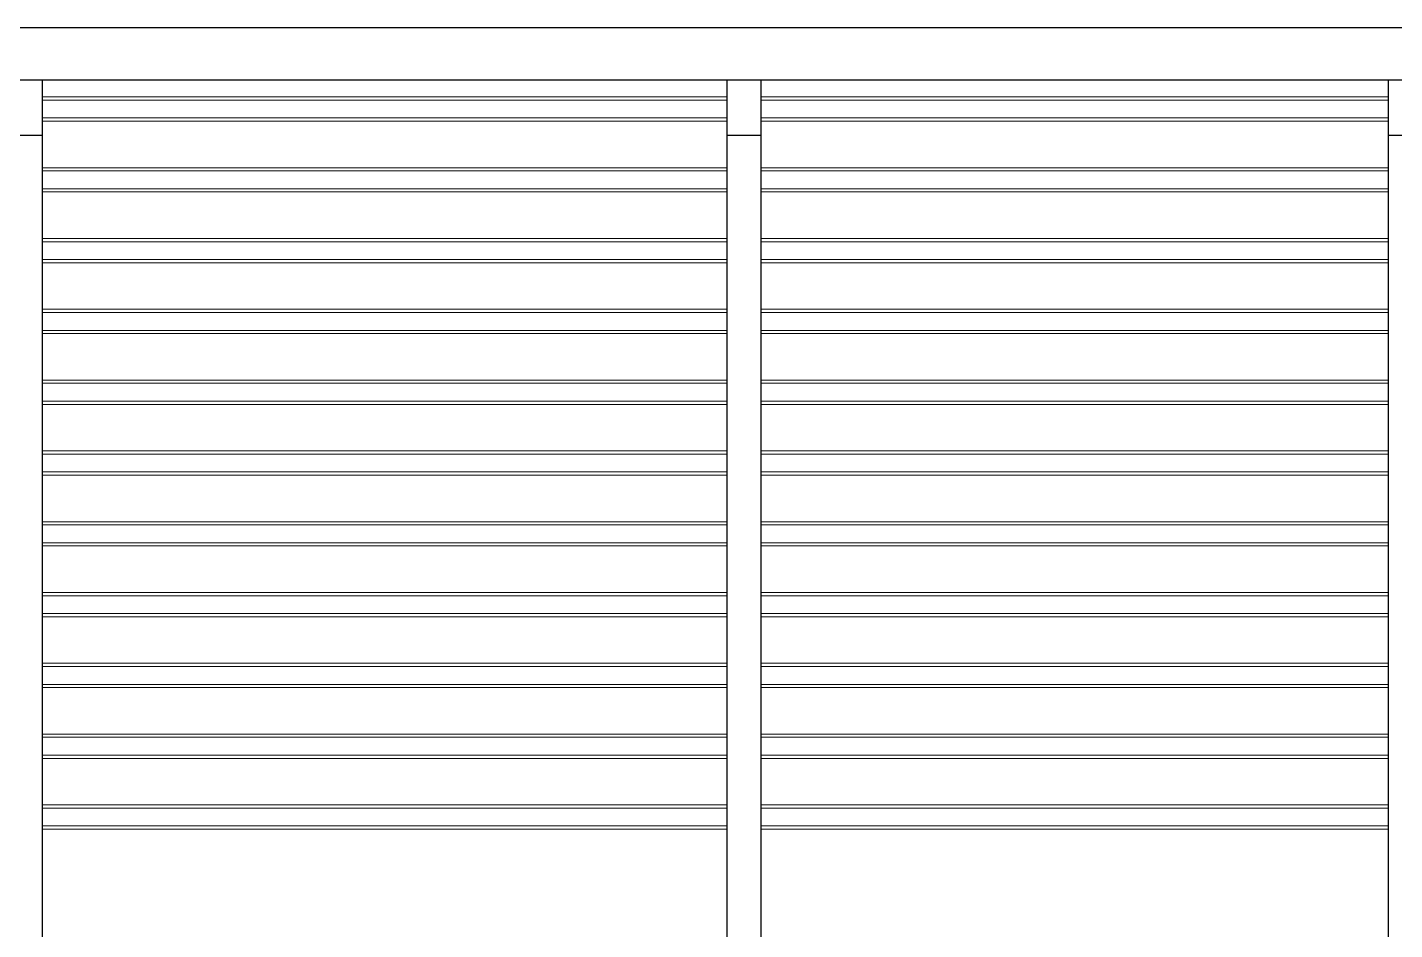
# Model space of a CAD drawing. Header units: inches. Extents: x 249 to 1192, y -18 to 440.
# Drawn here: x 708.17 to 716.09, y 269.21 to 274.44 of the extents above; entities that cross this region are included whole.
import ezdxf

# ---------------------------------------------------------------- set-up
doc = ezdxf.new("R2010")
doc.units = ezdxf.units.IN
doc.header["$MEASUREMENT"] = 0
doc.layers.add('ATAP', color=123, linetype='Continuous')
doc.layers.add('KUDA-KUDA', color=165, linetype='Continuous')
doc.layers.add('BESI', color=201, linetype='Continuous', lineweight=0)
doc.layers.add('KUSEN', color=16, linetype='Continuous', lineweight=15)

# ---------------------------------------------------------------- blocks, each defined once
blk = doc.blocks.new('POTONGAN AA')
at = {"layer": 'ATAP'}
blk.add_lwpolyline([(682.6828, 138.9625), (716.592, 138.9625)], dxfattribs=at)
at = {"layer": 'BESI'}
for points in [[(683.1239, 138.657), (716.1509, 138.657)], [(703.7379, 138.5594), (707.704, 138.5594)], [(703.7379, 138.5406), (707.704, 138.5406)], [(707.904, 138.5594), (711.5377, 138.5594)], [(707.904, 138.5406), (711.5377, 138.5406)], [(703.7379, 138.4373), (707.704, 138.4373)], [(703.7379, 138.4185), (707.704, 138.4185)], [(707.904, 138.4373), (711.5377, 138.4373)], [(707.904, 138.4185), (711.5377, 138.4185)], [(703.7379, 138.149), (707.704, 138.149)], [(703.7379, 138.1303), (707.704, 138.1303)], [(707.904, 138.149), (711.5377, 138.149)], [(707.904, 138.1303), (711.5377, 138.1303)], [(703.7379, 138.0269), (707.704, 138.0269)], [(703.7379, 138.0082), (707.704, 138.0082)], [(707.904, 138.0269), (711.5377, 138.0269)], [(707.904, 138.0082), (711.5377, 138.0082)], [(703.7379, 137.7386), (707.704, 137.7386)], [(707.904, 137.7386), (711.5377, 137.7386)], [(703.7379, 137.7198), (707.704, 137.7198)], [(707.904, 137.7198), (711.5377, 137.7198)], [(703.7379, 137.6165), (707.704, 137.6165)], [(703.7379, 137.5977), (707.704, 137.5977)], [(707.904, 137.6165), (711.5377, 137.6165)], [(707.904, 137.5977), (711.5377, 137.5977)], [(703.7379, 137.3283), (707.704, 137.3283)], [(703.7379, 137.3095), (707.704, 137.3095)], [(707.904, 137.3283), (711.5377, 137.3283)], [(707.904, 137.3095), (711.5377, 137.3095)], [(703.7379, 137.2062), (707.704, 137.2062)], [(703.7379, 137.1874), (707.704, 137.1874)], [(707.904, 137.2062), (711.5377, 137.2062)], [(707.904, 137.1874), (711.5377, 137.1874)], [(703.7379, 136.9178), (707.704, 136.9178)], [(703.7379, 136.8991), (707.704, 136.8991)], [(707.904, 136.9178), (711.5377, 136.9178)], [(707.904, 136.8991), (711.5377, 136.8991)], [(703.7379, 136.7957), (707.704, 136.7957)], [(707.904, 136.7957), (711.5377, 136.7957)], [(703.7379, 136.777), (707.704, 136.777)], [(707.904, 136.777), (711.5377, 136.777)], [(703.7379, 136.5075), (707.704, 136.5075)], [(703.7379, 136.4887), (707.704, 136.4887)], [(707.904, 136.5075), (711.5377, 136.5075)], [(707.904, 136.4887), (711.5377, 136.4887)], [(703.7379, 136.3854), (707.704, 136.3854)], [(707.904, 136.3854), (711.5377, 136.3854)], [(703.7379, 136.3666), (707.704, 136.3666)], [(707.904, 136.3666), (711.5377, 136.3666)], [(703.7379, 136.0971), (707.704, 136.0971)], [(703.7379, 136.0783), (707.704, 136.0783)], [(707.904, 136.0971), (711.5377, 136.0971)], [(707.904, 136.0783), (711.5377, 136.0783)], [(703.7379, 135.975), (707.704, 135.975)], [(703.7379, 135.9562), (707.704, 135.9562)], [(707.904, 135.975), (711.5377, 135.975)], [(707.904, 135.9562), (711.5377, 135.9562)], [(703.7379, 135.6867), (707.704, 135.6867)], [(707.904, 135.6867), (711.5377, 135.6867)], [(703.7379, 135.6679), (707.704, 135.6679)], [(707.904, 135.6679), (711.5377, 135.6679)], [(703.7379, 135.5646), (707.704, 135.5646)], [(703.7379, 135.5458), (707.704, 135.5458)], [(707.904, 135.5646), (711.5377, 135.5646)], [(707.904, 135.5458), (711.5377, 135.5458)], [(703.7379, 135.2763), (707.704, 135.2763)], [(707.904, 135.2763), (711.5377, 135.2763)], [(703.7379, 135.2575), (707.704, 135.2575)], [(707.904, 135.2575), (711.5377, 135.2575)], [(703.7379, 135.1542), (707.704, 135.1542)], [(703.7379, 135.1354), (707.704, 135.1354)], [(707.904, 135.1542), (711.5377, 135.1542)], [(707.904, 135.1354), (711.5377, 135.1354)], [(703.7379, 134.8659), (707.704, 134.8659)], [(703.7379, 134.8472), (707.704, 134.8472)], [(707.904, 134.8659), (711.5377, 134.8659)], [(707.904, 134.8472), (711.5377, 134.8472)], [(703.7379, 134.7438), (707.704, 134.7438)], [(703.7379, 134.725), (707.704, 134.725)], [(707.904, 134.7438), (711.5377, 134.7438)], [(707.904, 134.725), (711.5377, 134.725)], [(703.7379, 134.4555), (707.704, 134.4555)], [(703.7379, 134.4367), (707.704, 134.4367)], [(707.904, 134.4555), (711.5377, 134.4555)], [(707.904, 134.4367), (711.5377, 134.4367)], [(703.7379, 134.3334), (707.704, 134.3334)], [(707.904, 134.3334), (711.5377, 134.3334)], [(703.7379, 134.3146), (707.704, 134.3146)], [(707.904, 134.3146), (711.5377, 134.3146)]]:
    blk.add_lwpolyline(points, dxfattribs=at)
at = {"layer": 'KUDA-KUDA'}
for points in [[(682.9224, 138.9625), (716.3524, 138.9625)], [(716.1509, 138.657), (683.1239, 138.657)], [(703.7379, 133.5833), (703.7379, 138.657), (703.5379, 138.657), (703.5379, 133.5833)], [(707.904, 133.5833), (707.904, 138.657), (707.704, 138.657), (707.704, 133.5833)], [(711.7377, 133.5833), (711.7377, 138.657), (711.5377, 138.657), (711.5377, 133.5833)]]:
    blk.add_lwpolyline(points, dxfattribs=at)
for points in [[(703.5379, 138.3377), (703.7379, 138.3377), (703.7379, 138.657), (703.5379, 138.657)], [(707.704, 138.3377), (707.904, 138.3377), (707.904, 138.657), (707.704, 138.657)], [(711.5377, 138.3377), (711.7377, 138.3377), (711.7377, 138.657), (711.5377, 138.657)]]:
    blk.add_lwpolyline(points, close=True, dxfattribs=at)

msp = doc.modelspace()

# ---------------------------------------------------------------- block references
at = {"layer": 'KUSEN'}
msp.add_blockref('POTONGAN AA', (4.5189, 135.4814), dxfattribs=at)

doc.saveas('drawing.dxf')
